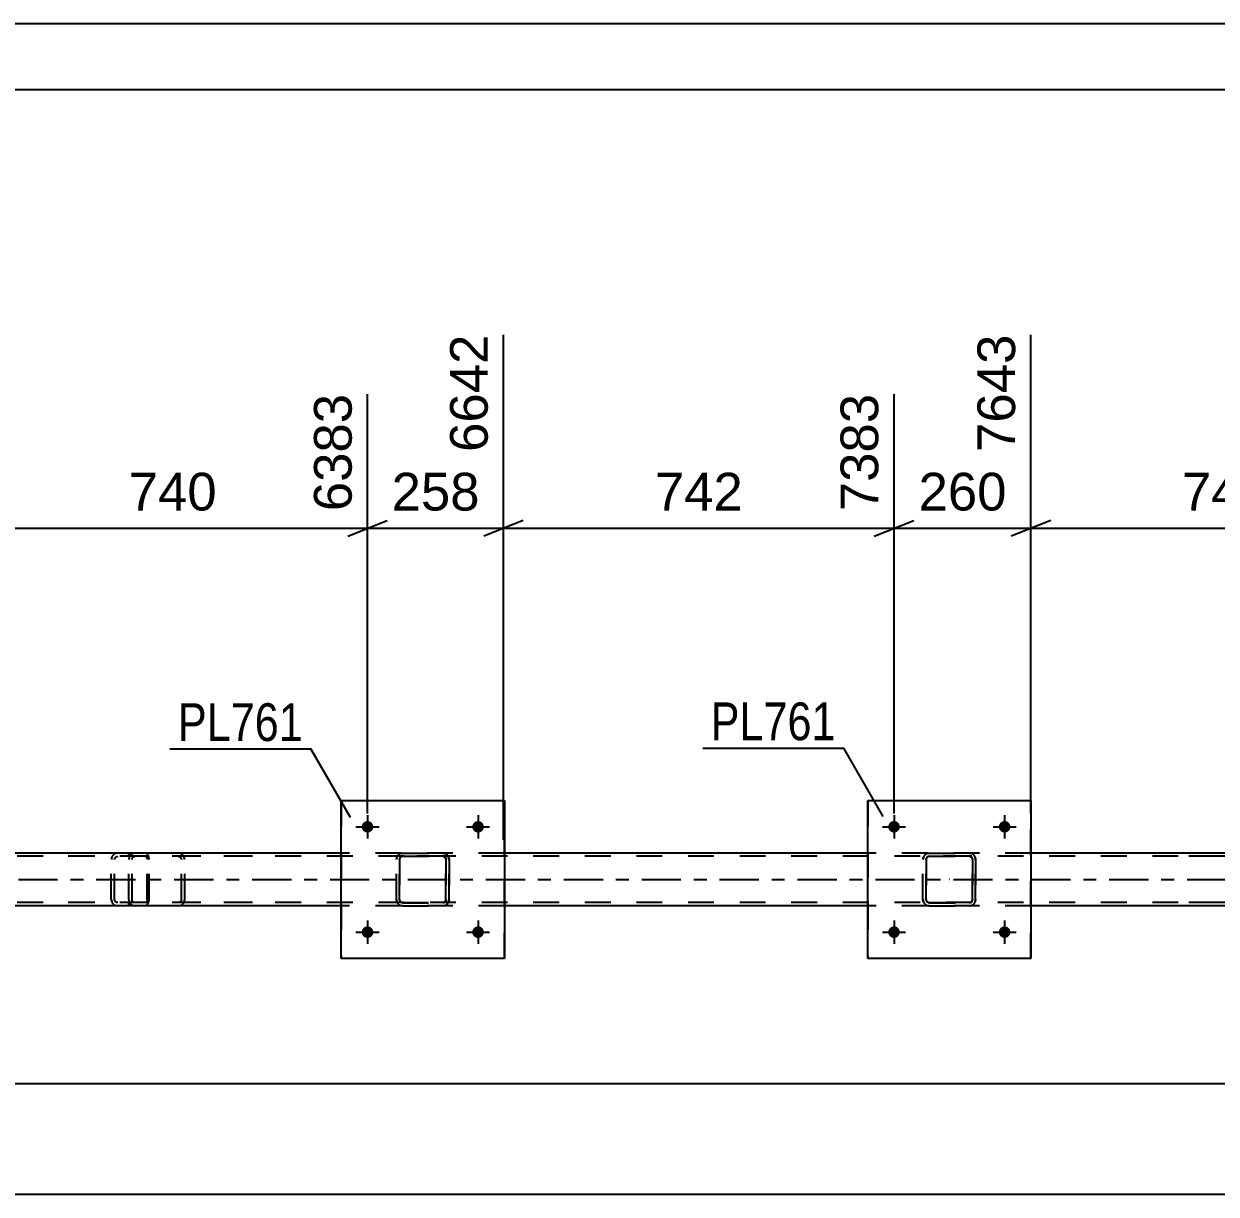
# Model space of a CAD drawing. Header units: millimetres. Extents: x 0 to 3377, y 0 to 1913.
# Drawn here: x 275 to 365.6, y 505.2 to 594 of the extents above; entities that cross this region are included whole.
import ezdxf

# ---------------------------------------------------------------- set-up
doc = ezdxf.new("R2010")
doc.units = ezdxf.units.MM
doc.linetypes.add('DXK_LINE_DOT2', pattern=[3.9198, 1.9599, -1.9599])
doc.linetypes.add('DXK_LINE_DOT3', pattern=[5.9187, 2.979, -0.9799, 0.9799, -0.9799])
doc.styles.add('Arial', font='ARIAL.TTF', dxfattribs={"height": 0.2})
doc.styles.add('Arial Narrow', font='ARIALN.TTF', dxfattribs={"height": 0.2})

# ---------------------------------------------------------------- blocks, each defined once
blk = doc.blocks.new('Unknown-203723820-1133')
at = {"color": 5, "linetype": 'Continuous'}
for p, q in [((841, 594), (0, 594)), ((836, 589), (5, 589))]:
    blk.add_line(p, q, dxfattribs=at)
blk = doc.blocks.new('Part-203723820-5737 - 5729')
at = {"color": 7, "linetype": 'DXK_LINE_DOT2'}
for p, q in [((284.288, 531.042), (277.355, 531.042)), ((284.288, 530.802), (277.355, 530.802)), ((282.197, 531.042), (282.005, 531.005)), ((282.019, 530.732), (282.101, 530.784)), ((282.101, 530.784), (282.197, 530.802)), ((283.012, 530.802), (283.012, 531.042)), ((284.392, 531.005), (284.288, 531.042)), ((284.288, 530.802), (284.34, 530.784)), ((284.34, 530.784), (284.384, 530.732)), ((284.48, 530.901), (284.392, 531.005)), ((284.539, 530.745), (284.48, 530.901)), ((281.73, 530.732), (281.694, 530.562)), ((281.694, 527.522), (281.694, 530.562)), ((281.733, 530.745), (281.73, 530.732)), ((281.946, 530.562), (281.965, 530.654)), ((281.946, 527.522), (281.946, 530.562)), ((281.965, 530.654), (282.019, 530.732)), ((284.384, 530.732), (284.414, 530.654)), ((284.414, 530.654), (284.424, 530.562)), ((284.424, 527.522), (284.424, 530.562)), ((284.559, 530.562), (284.539, 530.745)), ((284.559, 527.522), (284.559, 530.562)), ((284.288, 527.282), (277.355, 527.282)), ((281.694, 527.522), (281.733, 527.338)), ((281.965, 527.43), (281.946, 527.522)), ((282.019, 527.352), (281.965, 527.43)), ((282.101, 527.3), (282.019, 527.352)), ((282.197, 527.282), (282.101, 527.3)), ((283.012, 527.042), (283.012, 527.282)), ((284.34, 527.3), (284.288, 527.282)), ((284.384, 527.352), (284.34, 527.3)), ((284.414, 527.43), (284.384, 527.352)), ((284.392, 527.078), (284.48, 527.182)), ((284.424, 527.522), (284.414, 527.43)), ((284.48, 527.182), (284.539, 527.338)), ((284.539, 527.338), (284.559, 527.522)), ((284.288, 527.042), (277.355, 527.042)), ((282.005, 527.078), (282.197, 527.042)), ((284.288, 527.042), (284.392, 527.078))]:
    blk.add_line(p, q, dxfattribs=at)
for centre, start, end in [((282.183, 530.547), 111.1941, 156.15059), ((282.183, 527.537), 203.84941, 248.8059)]:
    blk.add_arc(centre, 0.492, start, end, dxfattribs=at)
blk = doc.blocks.new('Part-203723820-5755 - 5729')
at = {"color": 7, "linetype": 'DXK_LINE_DOT2'}
for p, q in [((766.488, 530.802), (91.155, 530.802)), ((311.555, 531.042), (299.155, 531.042)), ((351.553, 531.042), (339.153, 531.042)), ((766.488, 527.282), (91.155, 527.282)), ((311.555, 527.042), (299.155, 527.042)), ((351.553, 527.042), (339.153, 527.042))]:
    blk.add_line(p, q, dxfattribs=at)
at = {"color": 2, "linetype": 'Continuous'}
for p, q in [((299.155, 531.042), (271.556, 531.042)), ((339.153, 531.042), (311.555, 531.042)), ((379.152, 531.042), (351.553, 531.042)), ((299.155, 527.042), (271.556, 527.042)), ((339.153, 527.042), (311.555, 527.042)), ((379.152, 527.042), (351.553, 527.042))]:
    blk.add_line(p, q, dxfattribs=at)
at = {"color": 7, "linetype": 'DXK_LINE_DOT3'}
blk.add_line((91.155, 529.042), (766.488, 529.042), dxfattribs=at)
blk = doc.blocks.new('Bolt-203723820-5864 - 5729')
at = {"linetype": 'Continuous'}
for points in [[(340.713, 533.042), (340.723, 533.133), (340.751, 533.221), (340.797, 533.3), (340.859, 533.369), (340.933, 533.423), (341.017, 533.46), (341.107, 533.479), (341.199, 533.479), (341.289, 533.46), (341.373, 533.423), (341.448, 533.369), (341.509, 533.3), (341.555, 533.221), (341.584, 533.133), (341.593, 533.042), (341.584, 532.95), (341.555, 532.863), (341.509, 532.783), (341.448, 532.715), (341.373, 532.661), (341.289, 532.623), (341.199, 532.604), (341.107, 532.604), (341.017, 532.623), (340.933, 532.661), (340.859, 532.715), (340.797, 532.783), (340.751, 532.863), (340.723, 532.95)], [(349.113, 533.042), (349.123, 533.133), (349.151, 533.221), (349.197, 533.3), (349.259, 533.369), (349.333, 533.423), (349.417, 533.46), (349.507, 533.479), (349.599, 533.479), (349.689, 533.46), (349.773, 533.423), (349.848, 533.369), (349.909, 533.3), (349.955, 533.221), (349.984, 533.133), (349.993, 533.042), (349.984, 532.95), (349.955, 532.863), (349.909, 532.783), (349.848, 532.715), (349.773, 532.661), (349.689, 532.623), (349.599, 532.604), (349.507, 532.604), (349.417, 532.623), (349.333, 532.661), (349.259, 532.715), (349.197, 532.783), (349.151, 532.863), (349.123, 532.95)]]:
    blk.add_hatch(color=1, dxfattribs=at).paths.add_polyline_path(points)
at = {"color": 1, "linetype": 'Continuous'}
for p, q in [((341.153, 533.922), (341.153, 532.162)), ((349.553, 533.922), (349.553, 532.162)), ((340.273, 533.042), (342.033, 533.042)), ((348.673, 533.042), (350.433, 533.042))]:
    blk.add_line(p, q, dxfattribs=at)
blk = doc.blocks.new('Bolt-203723820-5842 - 5729')
at = {"linetype": 'Continuous'}
for points in [[(300.715, 525.042), (300.725, 525.133), (300.753, 525.221), (300.799, 525.3), (300.861, 525.369), (300.935, 525.423), (301.019, 525.46), (301.109, 525.479), (301.201, 525.479), (301.291, 525.46), (301.375, 525.423), (301.449, 525.369), (301.511, 525.3), (301.557, 525.221), (301.585, 525.133), (301.595, 525.042), (301.585, 524.95), (301.557, 524.863), (301.511, 524.783), (301.449, 524.715), (301.375, 524.661), (301.291, 524.623), (301.201, 524.604), (301.109, 524.604), (301.019, 524.623), (300.935, 524.661), (300.861, 524.715), (300.799, 524.783), (300.753, 524.863), (300.725, 524.95)], [(309.115, 525.042), (309.125, 525.133), (309.153, 525.221), (309.199, 525.3), (309.261, 525.369), (309.335, 525.423), (309.419, 525.46), (309.509, 525.479), (309.601, 525.479), (309.691, 525.46), (309.775, 525.423), (309.849, 525.369), (309.911, 525.3), (309.957, 525.221), (309.985, 525.133), (309.995, 525.042), (309.985, 524.95), (309.957, 524.863), (309.911, 524.783), (309.849, 524.715), (309.775, 524.661), (309.691, 524.623), (309.601, 524.604), (309.509, 524.604), (309.419, 524.623), (309.335, 524.661), (309.261, 524.715), (309.199, 524.783), (309.153, 524.863), (309.125, 524.95)]]:
    blk.add_hatch(color=1, dxfattribs=at).paths.add_polyline_path(points)
at = {"color": 1, "linetype": 'Continuous'}
for p, q in [((301.155, 525.922), (301.155, 524.162)), ((309.555, 525.922), (309.555, 524.162)), ((300.275, 525.042), (302.035, 525.042)), ((308.675, 525.042), (310.435, 525.042))]:
    blk.add_line(p, q, dxfattribs=at)
blk = doc.blocks.new('Bolt-203723820-5843 - 5729')
at = {"linetype": 'Continuous'}
for points in [[(300.715, 533.042), (300.725, 533.133), (300.753, 533.221), (300.799, 533.3), (300.861, 533.369), (300.935, 533.423), (301.019, 533.46), (301.109, 533.479), (301.201, 533.479), (301.291, 533.46), (301.375, 533.423), (301.449, 533.369), (301.511, 533.3), (301.557, 533.221), (301.585, 533.133), (301.595, 533.042), (301.585, 532.95), (301.557, 532.863), (301.511, 532.783), (301.449, 532.715), (301.375, 532.661), (301.291, 532.623), (301.201, 532.604), (301.109, 532.604), (301.019, 532.623), (300.935, 532.661), (300.861, 532.715), (300.799, 532.783), (300.753, 532.863), (300.725, 532.95)], [(309.115, 533.042), (309.125, 533.133), (309.153, 533.221), (309.199, 533.3), (309.261, 533.369), (309.335, 533.423), (309.419, 533.46), (309.509, 533.479), (309.601, 533.479), (309.691, 533.46), (309.775, 533.423), (309.849, 533.369), (309.911, 533.3), (309.957, 533.221), (309.985, 533.133), (309.995, 533.042), (309.985, 532.95), (309.957, 532.863), (309.911, 532.783), (309.849, 532.715), (309.775, 532.661), (309.691, 532.623), (309.601, 532.604), (309.509, 532.604), (309.419, 532.623), (309.335, 532.661), (309.261, 532.715), (309.199, 532.783), (309.153, 532.863), (309.125, 532.95)]]:
    blk.add_hatch(color=1, dxfattribs=at).paths.add_polyline_path(points)
at = {"color": 1, "linetype": 'Continuous'}
for p, q in [((301.155, 533.922), (301.155, 532.162)), ((309.555, 533.922), (309.555, 532.162)), ((300.275, 533.042), (302.035, 533.042)), ((308.675, 533.042), (310.435, 533.042))]:
    blk.add_line(p, q, dxfattribs=at)
blk = doc.blocks.new('Part-203723820-5846 - 5729')
at = {"color": 7, "linetype": 'DXK_LINE_DOT2'}
for p, q in [((283.523, 531.042), (283.328, 531.005)), ((283.342, 530.732), (283.425, 530.784)), ((283.425, 530.784), (283.523, 530.802)), ((292.412, 531.042), (283.523, 531.042)), ((292.412, 530.802), (283.523, 530.802)), ((286.954, 531.005), (286.758, 531.042)), ((286.758, 530.802), (286.856, 530.784)), ((286.856, 530.784), (286.939, 530.732)), ((283.048, 530.732), (283.012, 530.562)), ((283.012, 527.522), (283.012, 530.562)), ((283.051, 530.745), (283.048, 530.732)), ((283.268, 530.562), (283.287, 530.654)), ((283.268, 527.522), (283.268, 530.562)), ((283.287, 530.654), (283.342, 530.732)), ((286.939, 530.732), (286.994, 530.654)), ((286.994, 530.654), (287.014, 530.562)), ((287.014, 527.522), (287.014, 530.562)), ((287.233, 530.732), (287.23, 530.745)), ((287.269, 530.562), (287.233, 530.732)), ((287.269, 527.522), (287.269, 530.562)), ((283.012, 527.522), (283.051, 527.338)), ((283.287, 527.43), (283.268, 527.522)), ((283.342, 527.352), (283.287, 527.43)), ((283.425, 527.3), (283.342, 527.352)), ((283.523, 527.282), (283.425, 527.3)), ((292.412, 527.282), (283.523, 527.282)), ((286.856, 527.3), (286.758, 527.282)), ((286.939, 527.352), (286.856, 527.3)), ((286.994, 527.43), (286.939, 527.352)), ((287.014, 527.522), (286.994, 527.43)), ((287.23, 527.338), (287.269, 527.522)), ((283.328, 527.078), (283.523, 527.042)), ((292.412, 527.042), (283.523, 527.042)), ((286.758, 527.042), (286.954, 527.078))]:
    blk.add_line(p, q, dxfattribs=at)
for centre, start, end in [((283.504, 530.541), 110.75832, 155.68004), ((286.778, 530.541), 24.31996, 69.24168), ((283.504, 527.543), 204.31996, 249.24168), ((286.778, 527.543), 290.75832, 335.68004)]:
    blk.add_arc(centre, 0.496, start, end, dxfattribs=at)
blk = doc.blocks.new('Part-203723820-5953 - 5729')
at = {"color": 2, "linetype": 'Continuous'}
for p, q in [((299.155, 523.041), (299.155, 535.041)), ((299.155, 535.041), (299.155, 535.041)), ((299.155, 535.041), (311.555, 535.041)), ((311.555, 535.041), (311.555, 523.041)), ((299.155, 523.041), (299.155, 523.041)), ((311.555, 523.041), (299.155, 523.041))]:
    blk.add_line(p, q, dxfattribs=at)
at = {"color": 7, "linetype": 'DXK_LINE_DOT2'}
for p, q in [((299.155, 535.041), (299.155, 523.041)), ((299.155, 535.041), (299.155, 535.041)), ((311.555, 523.041), (311.555, 535.041)), ((299.155, 523.041), (299.155, 523.041))]:
    blk.add_line(p, q, dxfattribs=at)
blk = doc.blocks.new('Part-203723820-5954 - 5729')
at = {"color": 7, "linetype": 'DXK_LINE_DOT2'}
for p, q in [((303.646, 531.005), (303.83, 531.042)), ((303.835, 531.041), (303.651, 531.004)), ((303.738, 530.784), (303.66, 530.732)), ((303.665, 530.731), (303.743, 530.783)), ((303.83, 530.802), (303.738, 530.784)), ((303.743, 530.783), (303.835, 530.801)), ((303.835, 531.041), (303.83, 531.042)), ((303.83, 531.042), (306.87, 531.042)), ((303.83, 530.802), (303.835, 530.801)), ((306.87, 530.802), (303.83, 530.802)), ((303.835, 531.041), (306.875, 531.041)), ((303.835, 530.801), (306.875, 530.801)), ((306.87, 531.042), (306.875, 531.041)), ((306.87, 531.042), (307.054, 531.005)), ((306.875, 530.801), (306.87, 530.802)), ((306.962, 530.784), (306.87, 530.802)), ((307.058, 531.004), (306.875, 531.041)), ((306.875, 530.801), (306.967, 530.783)), ((306.962, 530.784), (306.967, 530.783)), ((307.04, 530.732), (306.962, 530.784)), ((306.967, 530.783), (307.045, 530.731)), ((303.35, 530.562), (303.387, 530.745)), ((303.35, 530.562), (303.355, 530.561)), ((303.35, 527.522), (303.35, 530.562)), ((303.391, 530.745), (303.355, 530.561)), ((303.355, 527.521), (303.355, 530.561)), ((303.608, 530.654), (303.59, 530.562)), ((303.595, 530.561), (303.59, 530.562)), ((303.59, 530.562), (303.59, 527.522)), ((303.595, 530.561), (303.613, 530.653)), ((303.595, 527.521), (303.595, 530.561)), ((303.66, 530.732), (303.608, 530.654)), ((303.613, 530.653), (303.665, 530.731)), ((307.092, 530.654), (307.04, 530.732)), ((307.045, 530.731), (307.097, 530.653)), ((307.11, 530.562), (307.092, 530.654)), ((307.097, 530.653), (307.115, 530.561)), ((307.115, 530.561), (307.11, 530.562)), ((307.11, 530.562), (307.11, 527.522)), ((307.115, 527.521), (307.115, 530.561)), ((307.314, 530.745), (307.35, 530.562)), ((307.355, 530.561), (307.318, 530.745)), ((307.355, 530.561), (307.35, 530.562)), ((307.35, 530.562), (307.35, 527.522)), ((307.355, 527.521), (307.355, 530.561)), ((303.355, 527.521), (303.35, 527.522)), ((303.387, 527.338), (303.35, 527.522)), ((303.355, 527.521), (303.391, 527.337)), ((303.59, 527.522), (303.595, 527.521)), ((303.59, 527.522), (303.608, 527.43)), ((303.613, 527.429), (303.595, 527.521)), ((303.608, 527.43), (303.66, 527.352)), ((303.665, 527.351), (303.613, 527.429)), ((303.66, 527.352), (303.738, 527.3)), ((303.743, 527.299), (303.665, 527.351)), ((303.738, 527.3), (303.83, 527.282)), ((303.835, 527.281), (303.743, 527.299)), ((303.835, 527.281), (303.83, 527.282)), ((303.83, 527.282), (306.87, 527.282)), ((303.835, 527.281), (306.875, 527.281)), ((306.87, 527.282), (306.962, 527.3)), ((306.87, 527.282), (306.875, 527.281)), ((306.967, 527.299), (306.875, 527.281)), ((306.962, 527.3), (307.04, 527.352)), ((307.045, 527.351), (306.967, 527.299)), ((307.04, 527.352), (307.092, 527.43)), ((307.097, 527.429), (307.045, 527.351)), ((307.092, 527.43), (307.11, 527.522)), ((307.115, 527.521), (307.097, 527.429)), ((307.11, 527.522), (307.115, 527.521)), ((307.35, 527.522), (307.314, 527.338)), ((307.318, 527.337), (307.355, 527.521)), ((307.35, 527.522), (307.355, 527.521)), ((303.646, 527.078), (303.651, 527.077)), ((303.83, 527.042), (303.646, 527.078)), ((303.651, 527.077), (303.835, 527.041)), ((303.835, 527.041), (303.83, 527.042)), ((303.83, 527.042), (306.87, 527.042)), ((303.835, 527.041), (306.875, 527.041)), ((307.054, 527.078), (306.87, 527.042)), ((306.87, 527.042), (306.875, 527.041)), ((306.875, 527.041), (307.058, 527.077))]:
    blk.add_line(p, q, dxfattribs=at)
at = {"color": 7, "linetype": 'DXK_LINE_DOT3'}
blk.add_line((305.358, 529.04), (305.347, 529.042), dxfattribs=at)
at = {"color": 7, "linetype": 'DXK_LINE_DOT2'}
for centre, start, end in [((303.83, 530.562), 112.5, 157.5), ((303.835, 530.561), 112.5, 157.5), ((306.87, 530.562), 22.5, 67.49999), ((306.875, 530.561), 22.5, 67.49999), ((303.83, 527.522), 202.5, 247.49999), ((303.835, 527.521), 202.5, 247.49999), ((306.87, 527.522), 292.5, 337.5), ((306.875, 527.521), 292.5, 337.5)]:
    blk.add_arc(centre, 0.48, start, end, dxfattribs=at)
blk = doc.blocks.new('Part-203723820-5979 - 5729')
at = {"color": 7, "linetype": 'DXK_LINE_DOT2'}
for p, q in [((369.423, 531.042), (362.489, 531.042)), ((369.423, 530.802), (362.489, 530.802)), ((367.331, 531.042), (367.139, 531.005)), ((367.154, 530.732), (367.235, 530.784)), ((367.235, 530.784), (367.331, 530.802)), ((368.146, 530.802), (368.146, 531.042)), ((369.526, 531.005), (369.423, 531.042)), ((369.423, 530.802), (369.474, 530.784)), ((369.474, 530.784), (369.518, 530.732)), ((369.614, 530.901), (369.526, 531.005)), ((369.673, 530.745), (369.614, 530.901)), ((366.864, 530.732), (366.829, 530.562)), ((366.829, 527.522), (366.829, 530.562)), ((366.867, 530.745), (366.864, 530.732)), ((367.08, 530.562), (367.099, 530.654)), ((367.08, 527.522), (367.08, 530.562)), ((367.099, 530.654), (367.154, 530.732)), ((369.518, 530.732), (369.548, 530.654)), ((369.548, 530.654), (369.558, 530.562)), ((369.558, 527.522), (369.558, 530.562)), ((369.693, 530.562), (369.673, 530.745)), ((369.693, 527.522), (369.693, 530.562)), ((369.423, 527.282), (362.489, 527.282)), ((366.829, 527.522), (366.867, 527.338)), ((367.099, 527.43), (367.08, 527.522)), ((367.154, 527.352), (367.099, 527.43)), ((367.235, 527.3), (367.154, 527.352)), ((367.331, 527.282), (367.235, 527.3)), ((368.146, 527.042), (368.146, 527.282)), ((369.474, 527.3), (369.423, 527.282)), ((369.518, 527.352), (369.474, 527.3)), ((369.548, 527.43), (369.518, 527.352)), ((369.526, 527.078), (369.614, 527.182)), ((369.558, 527.522), (369.548, 527.43)), ((369.614, 527.182), (369.673, 527.338)), ((369.673, 527.338), (369.693, 527.522)), ((369.423, 527.042), (362.489, 527.042)), ((367.139, 527.078), (367.331, 527.042)), ((369.423, 527.042), (369.526, 527.078))]:
    blk.add_line(p, q, dxfattribs=at)
for centre, start, end in [((367.317, 530.547), 111.1941, 156.15059), ((367.317, 527.537), 203.84941, 248.8059)]:
    blk.add_arc(centre, 0.492, start, end, dxfattribs=at)
blk = doc.blocks.new('Bolt-203723820-5983 - 5729')
at = {"linetype": 'Continuous'}
for points in [[(340.713, 525.042), (340.723, 525.133), (340.751, 525.221), (340.797, 525.3), (340.859, 525.369), (340.933, 525.423), (341.017, 525.46), (341.107, 525.479), (341.199, 525.479), (341.289, 525.46), (341.373, 525.423), (341.448, 525.369), (341.509, 525.3), (341.555, 525.221), (341.584, 525.133), (341.593, 525.042), (341.584, 524.95), (341.555, 524.863), (341.509, 524.783), (341.448, 524.715), (341.373, 524.661), (341.289, 524.623), (341.199, 524.604), (341.107, 524.604), (341.017, 524.623), (340.933, 524.661), (340.859, 524.715), (340.797, 524.783), (340.751, 524.863), (340.723, 524.95)], [(349.113, 525.042), (349.123, 525.133), (349.151, 525.221), (349.197, 525.3), (349.259, 525.369), (349.333, 525.423), (349.417, 525.46), (349.507, 525.479), (349.599, 525.479), (349.689, 525.46), (349.773, 525.423), (349.848, 525.369), (349.909, 525.3), (349.955, 525.221), (349.984, 525.133), (349.993, 525.042), (349.984, 524.95), (349.955, 524.863), (349.909, 524.783), (349.848, 524.715), (349.773, 524.661), (349.689, 524.623), (349.599, 524.604), (349.507, 524.604), (349.417, 524.623), (349.333, 524.661), (349.259, 524.715), (349.197, 524.783), (349.151, 524.863), (349.123, 524.95)]]:
    blk.add_hatch(color=1, dxfattribs=at).paths.add_polyline_path(points)
at = {"color": 1, "linetype": 'Continuous'}
for p, q in [((341.153, 525.922), (341.153, 524.162)), ((349.553, 525.922), (349.553, 524.162)), ((340.273, 525.042), (342.033, 525.042)), ((348.673, 525.042), (350.433, 525.042))]:
    blk.add_line(p, q, dxfattribs=at)
blk = doc.blocks.new('Part-203723820-5988 - 5729')
at = {"color": 2, "linetype": 'Continuous'}
for p, q in [((339.153, 523.041), (339.153, 535.041)), ((339.153, 535.041), (339.153, 535.041)), ((339.153, 535.041), (351.553, 535.041)), ((351.553, 535.041), (351.553, 523.041)), ((339.153, 523.041), (339.153, 523.041)), ((351.553, 523.041), (339.153, 523.041))]:
    blk.add_line(p, q, dxfattribs=at)
at = {"color": 7, "linetype": 'DXK_LINE_DOT2'}
for p, q in [((339.153, 535.041), (339.153, 523.041)), ((339.153, 535.041), (339.153, 535.041)), ((351.553, 523.041), (351.553, 535.041)), ((339.153, 523.041), (339.153, 523.041))]:
    blk.add_line(p, q, dxfattribs=at)
blk = doc.blocks.new('Part-203723820-5989 - 5729')
at = {"color": 7, "linetype": 'DXK_LINE_DOT2'}
for p, q in [((343.645, 531.005), (343.829, 531.042)), ((343.833, 531.041), (343.65, 531.004)), ((343.737, 530.784), (343.659, 530.732)), ((343.664, 530.731), (343.741, 530.783)), ((343.829, 530.802), (343.737, 530.784)), ((343.741, 530.783), (343.833, 530.801)), ((343.833, 531.041), (343.829, 531.042)), ((343.829, 531.042), (346.869, 531.042)), ((343.829, 530.802), (343.833, 530.801)), ((346.869, 530.802), (343.829, 530.802)), ((343.833, 531.041), (346.873, 531.041)), ((343.833, 530.801), (346.873, 530.801)), ((346.869, 531.042), (346.873, 531.041)), ((346.869, 531.042), (347.052, 531.005)), ((346.873, 530.801), (346.869, 530.802)), ((346.961, 530.784), (346.869, 530.802)), ((347.057, 531.004), (346.873, 531.041)), ((346.873, 530.801), (346.965, 530.783)), ((346.961, 530.784), (346.965, 530.783)), ((347.038, 530.732), (346.961, 530.784)), ((346.965, 530.783), (347.043, 530.731)), ((343.349, 530.562), (343.385, 530.745)), ((343.349, 530.562), (343.353, 530.561)), ((343.349, 527.522), (343.349, 530.562)), ((343.39, 530.745), (343.353, 530.561)), ((343.353, 527.521), (343.353, 530.561)), ((343.607, 530.654), (343.589, 530.562)), ((343.593, 530.561), (343.589, 530.562)), ((343.589, 530.562), (343.589, 527.522)), ((343.593, 530.561), (343.612, 530.653)), ((343.593, 527.521), (343.593, 530.561)), ((343.659, 530.732), (343.607, 530.654)), ((343.612, 530.653), (343.664, 530.731)), ((347.09, 530.654), (347.038, 530.732)), ((347.043, 530.731), (347.095, 530.653)), ((347.109, 530.562), (347.09, 530.654)), ((347.095, 530.653), (347.113, 530.561)), ((347.113, 530.561), (347.109, 530.562)), ((347.109, 530.562), (347.109, 527.522)), ((347.113, 527.521), (347.113, 530.561)), ((347.312, 530.745), (347.349, 530.562)), ((347.353, 530.561), (347.317, 530.745)), ((347.353, 530.561), (347.349, 530.562)), ((347.349, 530.562), (347.349, 527.522)), ((347.353, 527.521), (347.353, 530.561)), ((343.353, 527.521), (343.349, 527.522)), ((343.385, 527.338), (343.349, 527.522)), ((343.353, 527.521), (343.39, 527.337)), ((343.589, 527.522), (343.593, 527.521)), ((343.589, 527.522), (343.607, 527.43)), ((343.612, 527.429), (343.593, 527.521)), ((343.607, 527.43), (343.659, 527.352)), ((343.664, 527.351), (343.612, 527.429)), ((343.659, 527.352), (343.737, 527.3)), ((343.741, 527.299), (343.664, 527.351)), ((343.737, 527.3), (343.829, 527.282)), ((343.833, 527.281), (343.741, 527.299)), ((343.833, 527.281), (343.829, 527.282)), ((343.829, 527.282), (346.869, 527.282)), ((343.833, 527.281), (346.873, 527.281)), ((346.869, 527.282), (346.961, 527.3)), ((346.869, 527.282), (346.873, 527.281)), ((346.965, 527.299), (346.873, 527.281)), ((346.961, 527.3), (347.038, 527.352)), ((347.043, 527.351), (346.965, 527.299)), ((347.038, 527.352), (347.09, 527.43)), ((347.095, 527.429), (347.043, 527.351)), ((347.09, 527.43), (347.109, 527.522)), ((347.113, 527.521), (347.095, 527.429)), ((347.109, 527.522), (347.113, 527.521)), ((347.349, 527.522), (347.312, 527.338)), ((347.317, 527.337), (347.353, 527.521)), ((347.349, 527.522), (347.353, 527.521)), ((343.645, 527.078), (343.65, 527.077)), ((343.829, 527.042), (343.645, 527.078)), ((343.65, 527.077), (343.833, 527.041)), ((343.833, 527.041), (343.829, 527.042)), ((343.829, 527.042), (346.869, 527.042)), ((343.833, 527.041), (346.873, 527.041)), ((347.052, 527.078), (346.869, 527.042)), ((346.869, 527.042), (346.873, 527.041)), ((346.873, 527.041), (347.057, 527.077))]:
    blk.add_line(p, q, dxfattribs=at)
at = {"color": 7, "linetype": 'DXK_LINE_DOT3'}
blk.add_line((345.356, 529.04), (345.346, 529.042), dxfattribs=at)
at = {"color": 7, "linetype": 'DXK_LINE_DOT2'}
for centre, start, end in [((343.829, 530.562), 112.5, 157.5), ((343.833, 530.561), 112.5, 157.5), ((346.869, 530.562), 22.5, 67.49999), ((346.873, 530.561), 22.5, 67.49999), ((343.829, 527.522), 202.5, 247.49999), ((343.833, 527.521), 202.5, 247.49999), ((346.869, 527.522), 292.5, 337.5), ((346.873, 527.521), 292.5, 337.5)]:
    blk.add_arc(centre, 0.48, start, end, dxfattribs=at)
blk = doc.blocks.new('StraightDimension-203723820-9102 - 5729')
at = {"color": 7, "linetype": 'Continuous'}
for p, q in [((351.553, 534.042), (351.553, 570.398)), ((341.154, 534.042), (341.154, 565.898)), ((339.654, 555.103), (342.654, 556.303)), ((353.053, 556.303), (350.053, 555.103)), ((341.154, 555.703), (351.553, 555.703))]:
    blk.add_line(p, q, dxfattribs=at)
at = {"color": 0}
blk.add_wipeout([(350.289, 556.453), (350.289, 560.653), (342.418, 560.653), (342.418, 556.453)], dxfattribs=at)
at = {"color": 3, "style": 'Arial'}
blk.add_text('260', height=2.8652, dxfattribs=at).set_placement((343.018, 557.053))
at = {"color": 0, "linetype": 'Continuous'}
blk.add_wipeout([(350.953, 570.998), (346.753, 570.998), (346.753, 560.903), (350.953, 560.903)], dxfattribs=at)
at = {"color": 3, "linetype": 'Continuous', "style": 'Arial'}
blk.add_text('7643', height=2.8652, rotation=90.00021, dxfattribs=at).set_placement((350.353, 561.503))
blk = doc.blocks.new('StraightDimension-203723820-9104 - 5729')
at = {"color": 7, "linetype": 'Continuous'}
for p, q in [((311.491, 532.042), (311.491, 570.398)), ((301.155, 534.042), (301.155, 565.898)), ((299.655, 555.103), (302.655, 556.303)), ((312.991, 556.303), (309.991, 555.103)), ((301.155, 555.703), (311.491, 555.703))]:
    blk.add_line(p, q, dxfattribs=at)
at = {"color": 0}
blk.add_wipeout([(310.258, 556.453), (310.258, 560.653), (302.388, 560.653), (302.388, 556.453)], dxfattribs=at)
at = {"color": 3, "style": 'Arial'}
blk.add_text('258', height=2.8652, dxfattribs=at).set_placement((302.988, 557.053))
at = {"color": 0, "linetype": 'Continuous'}
blk.add_wipeout([(310.891, 570.998), (306.691, 570.998), (306.691, 560.903), (310.891, 560.903)], dxfattribs=at)
at = {"color": 3, "linetype": 'Continuous', "style": 'Arial'}
blk.add_text('6642', height=2.8652, rotation=90.00021, dxfattribs=at).set_placement((310.291, 561.503))
blk = doc.blocks.new('StraightDimension-203723820-9101 - 5729')
at = {"color": 7, "linetype": 'Continuous'}
for p, q in [((351.553, 534.042), (351.553, 570.398)), ((381.152, 534.042), (381.152, 565.898)), ((353.053, 556.303), (350.053, 555.103)), ((379.652, 555.103), (382.652, 556.303)), ((351.553, 555.703), (381.152, 555.703))]:
    blk.add_line(p, q, dxfattribs=at)
at = {"color": 0}
blk.add_wipeout([(370.288, 556.453), (370.288, 560.653), (362.417, 560.653), (362.417, 556.453)], dxfattribs=at)
at = {"color": 3, "style": 'Arial'}
blk.add_text('740', height=2.8652, dxfattribs=at).set_placement((363.017, 557.053))
at = {"color": 0, "linetype": 'Continuous'}
blk.add_wipeout([(380.552, 566.498), (376.352, 566.498), (376.352, 556.403), (380.552, 556.403)], dxfattribs=at)
at = {"color": 3, "linetype": 'Continuous', "style": 'Arial'}
blk.add_text('8383', height=2.8652, rotation=90.00021, dxfattribs=at).set_placement((379.952, 557.003))
blk = doc.blocks.new('StraightDimension-203723820-9105 - 5729')
at = {"color": 7, "linetype": 'Continuous'}
for p, q in [((271.552, 532.042), (271.552, 570.398)), ((301.155, 534.042), (301.155, 565.898)), ((273.052, 556.303), (270.052, 555.103)), ((299.655, 555.103), (302.655, 556.303)), ((271.552, 555.703), (301.155, 555.703))]:
    blk.add_line(p, q, dxfattribs=at)
at = {"color": 0}
blk.add_wipeout([(290.289, 556.453), (290.289, 560.653), (282.418, 560.653), (282.418, 556.453)], dxfattribs=at)
at = {"color": 3, "style": 'Arial'}
blk.add_text('740', height=2.8652, dxfattribs=at).set_placement((283.018, 557.053))
at = {"color": 0, "linetype": 'Continuous'}
blk.add_wipeout([(300.555, 566.498), (296.355, 566.498), (296.355, 556.403), (300.555, 556.403)], dxfattribs=at)
at = {"color": 3, "linetype": 'Continuous', "style": 'Arial'}
blk.add_text('6383', height=2.8652, rotation=90.00021, dxfattribs=at).set_placement((299.955, 557.003))
blk = doc.blocks.new('StraightDimension-203723820-6089 - 5729')
at = {"color": 7, "linetype": 'Continuous'}
blk.add_line((57.318, 513.542), (766.488, 513.542), dxfattribs=at)
blk = doc.blocks.new('StraightDimension-203723820-6110 - 5729')
at = {"color": 7, "linetype": 'Continuous'}
blk.add_line((56.678, 505.153), (767.128, 505.153), dxfattribs=at)
blk = doc.blocks.new('StraightDimension-203723820-9103 - 5729')
at = {"color": 7, "linetype": 'Continuous'}
for p, q in [((311.491, 532.042), (311.491, 570.398)), ((341.154, 534.042), (341.154, 565.898)), ((312.991, 556.303), (309.991, 555.103)), ((339.654, 555.103), (342.654, 556.303)), ((311.491, 555.703), (341.154, 555.703))]:
    blk.add_line(p, q, dxfattribs=at)
at = {"color": 0}
blk.add_wipeout([(330.258, 556.453), (330.258, 560.653), (322.387, 560.653), (322.387, 556.453)], dxfattribs=at)
at = {"color": 3, "style": 'Arial'}
blk.add_text('742', height=2.8652, dxfattribs=at).set_placement((322.987, 557.053))
at = {"color": 0, "linetype": 'Continuous'}
blk.add_wipeout([(340.554, 566.498), (336.354, 566.498), (336.354, 556.403), (340.554, 556.403)], dxfattribs=at)
at = {"color": 3, "linetype": 'Continuous', "style": 'Arial'}
blk.add_text('7383', height=2.8652, rotation=90.00021, dxfattribs=at).set_placement((339.954, 557.003))
blk = doc.blocks.new('Mark-203723820-5984 - 5729')
at = {"color": 30, "linetype": 'Continuous'}
for p in [(326.623, 539.018), (340.327, 533.822)]:
    blk.add_line(p, (337.327, 539.018), dxfattribs=at)
at = {"color": 0}
blk.add_wipeout([(336.727, 539.618), (336.727, 542.618), (327.223, 542.618), (327.223, 539.618)], dxfattribs=at)
blk.add_wipeout([(336.727, 539.618), (336.727, 542.618), (327.223, 542.618), (327.223, 539.618)], dxfattribs=at)
at = {"color": 3, "style": 'Arial Narrow'}
blk.add_text('PL761', height=2.8633, dxfattribs=at).set_placement((327.223, 539.618))
blk = doc.blocks.new('Mark-203723820-5949 - 5729')
at = {"color": 30, "linetype": 'Continuous'}
for p in [(286.15, 538.955), (299.854, 533.759)]:
    blk.add_line(p, (296.854, 538.955), dxfattribs=at)
at = {"color": 0}
blk.add_wipeout([(296.254, 539.555), (296.254, 542.555), (286.75, 542.555), (286.75, 539.555)], dxfattribs=at)
blk.add_wipeout([(296.254, 539.555), (296.254, 542.555), (286.75, 542.555), (286.75, 539.555)], dxfattribs=at)
at = {"color": 3, "style": 'Arial Narrow'}
blk.add_text('PL761', height=2.8633, dxfattribs=at).set_placement((286.75, 539.555))

msp = doc.modelspace()

# ---------------------------------------------------------------- block references
for name in ['Unknown-203723820-1133', 'Part-203723820-5953 - 5729', 'Part-203723820-5988 - 5729', 'Bolt-203723820-5843 - 5729', 'Bolt-203723820-5864 - 5729', 'Part-203723820-5755 - 5729', 'Part-203723820-5737 - 5729', 'Part-203723820-5846 - 5729', 'Part-203723820-5954 - 5729', 'Part-203723820-5989 - 5729', 'Part-203723820-5979 - 5729', 'Bolt-203723820-5842 - 5729', 'Bolt-203723820-5983 - 5729']:
    msp.add_blockref(name, (0, 0))

# ---------------------------------------------------------------- next in the draw order: block references
for name in ['StraightDimension-203723820-9104 - 5729', 'StraightDimension-203723820-9102 - 5729', 'StraightDimension-203723820-6089 - 5729']:
    msp.add_blockref(name, (0, 0))

# ---------------------------------------------------------------- next in the draw order: block references
for name in ['StraightDimension-203723820-9105 - 5729', 'StraightDimension-203723820-9103 - 5729', 'StraightDimension-203723820-9101 - 5729', 'StraightDimension-203723820-6110 - 5729']:
    msp.add_blockref(name, (0, 0))

# ---------------------------------------------------------------- next in the draw order: block references
for name in ['Mark-203723820-5949 - 5729', 'Mark-203723820-5984 - 5729']:
    msp.add_blockref(name, (0, 0))

doc.saveas('drawing.dxf')
